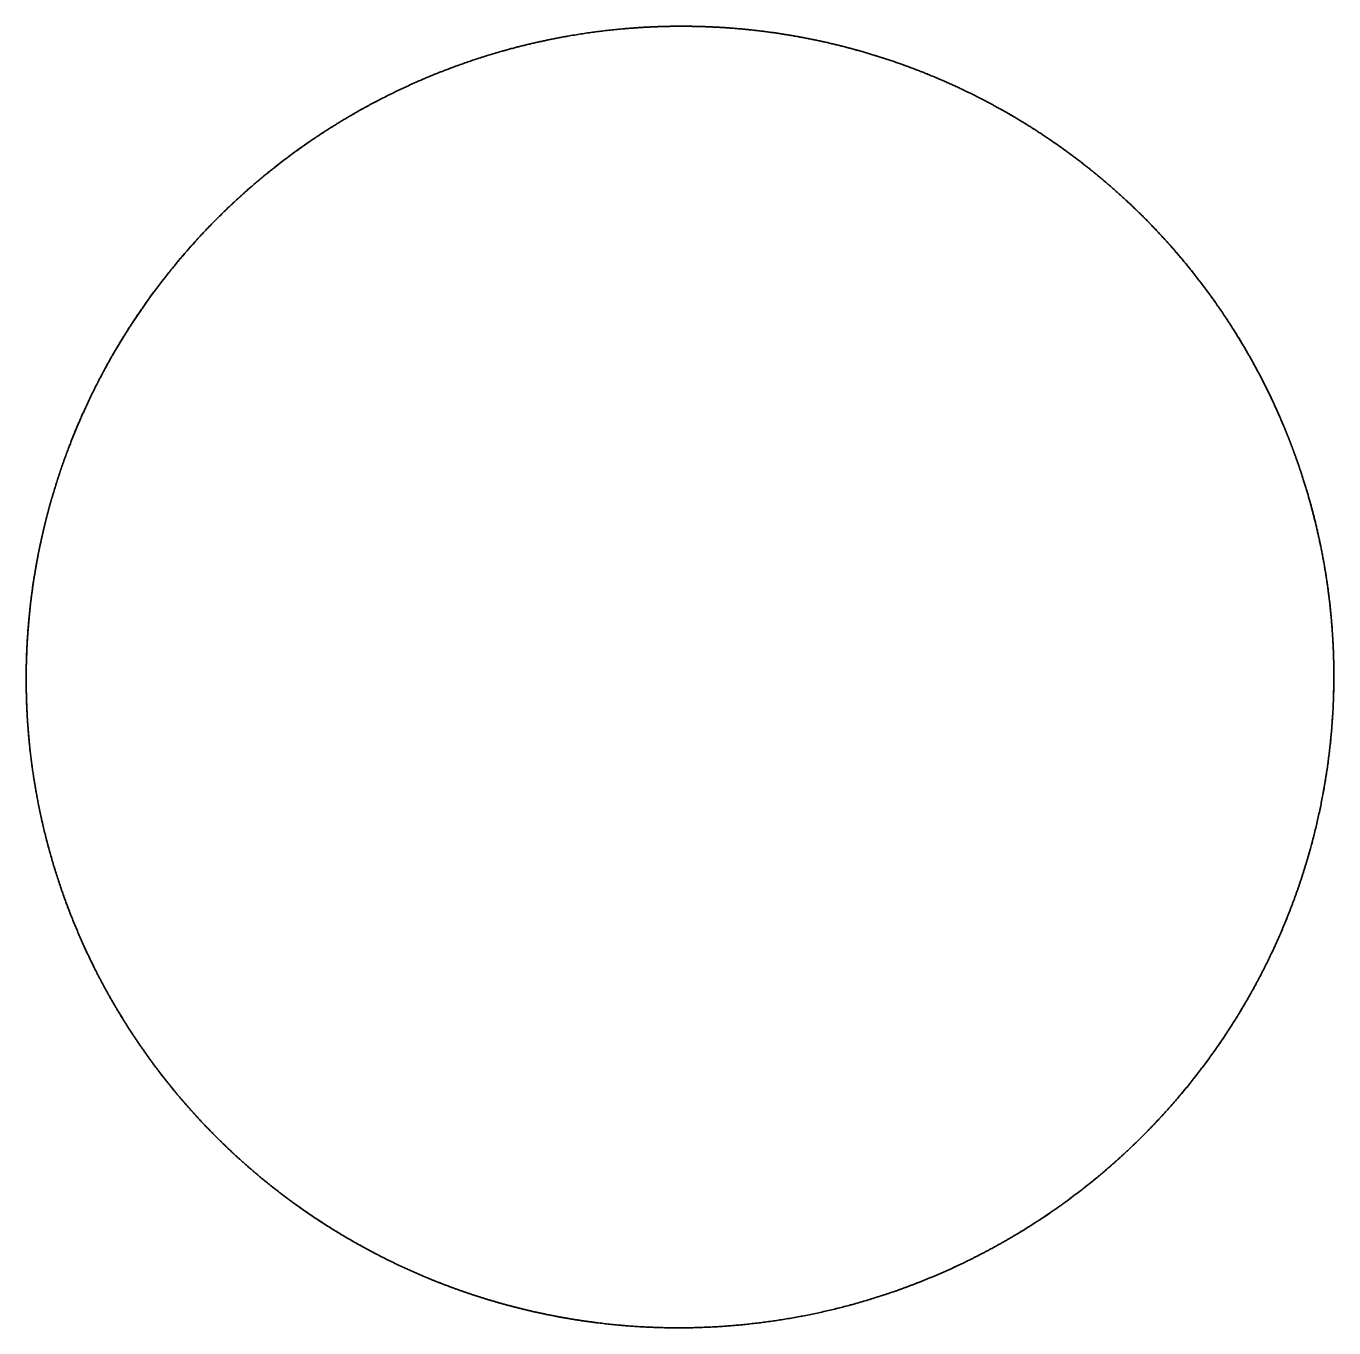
# Model space of a CAD drawing. Header units: millimetres. Extents: x 0 to 2650, y -1173 to 718.
# Drawn here: x 917.92 to 954.92, y -716.21 to -679.38 of the extents above; entities that cross this region are included whole.
import ezdxf

# ---------------------------------------------------------------- set-up
doc = ezdxf.new("R2010")
doc.units = ezdxf.units.MM
doc.layers.add('Blocks', color=7, linetype='Continuous')
doc.layers.add('Blocks$Inner', color=7, linetype='Continuous', lineweight=25, true_color=0x007f00)
doc.layers.add('Blocks$Outline', color=7, linetype='Continuous', lineweight=35, true_color=0xff3f3f)

# ---------------------------------------------------------------- blocks, each defined once
blk = doc.blocks.new('Balcony Lounge Bench Top')
at = {"layer": 'Blocks$Inner'}
blk.add_rational_spline([(393.718, 229.297), (393.134, 229.297), (392.548, 229.269), (391.962, 229.212), (391.66, 229.183), (391.357, 229.147), (391.057, 229.103), (390.757, 229.059), (390.459, 229.008), (390.164, 228.949), (389.572, 228.832), (388.989, 228.687), (388.415, 228.514), (387.841, 228.34), (387.275, 228.139), (386.717, 227.909), (386.439, 227.794), (386.162, 227.671), (385.888, 227.542), (385.613, 227.412), (385.341, 227.275), (385.074, 227.133), (384.005, 226.562), (383.006, 225.894), (382.077, 225.131), (381.612, 224.749), (381.164, 224.344), (380.734, 223.914), (380.52, 223.699), (380.31, 223.478), (380.106, 223.253), (379.903, 223.029), (379.706, 222.8), (379.515, 222.566), (378.751, 221.634), (378.083, 220.634), (377.513, 219.566), (377.228, 219.032), (376.966, 218.478), (376.735, 217.918), (376.503, 217.358), (376.301, 216.789), (376.126, 216.213), (375.777, 215.061), (375.54, 213.877), (375.42, 212.661)], [1.00000001272, 1.00000001272, 1.00000001272, 1.00000001272, 1.00000001272, 1.00000001272, 1.00000001272, 1.00000001272, 1.00000001272, 1.00000001273, 1.00000001273, 1.00000001273, 1.00000001273, 1.00000001274, 1.00000001274, 1.00000001274, 1.00000001275, 1.00000001275, 1.00000001275, 1.00000001275, 1.00000001276, 1.00000001276, 1.00000001277, 1.00000001278, 1.00000001279, 1.0000000128, 1.00000001281, 1.00000001281, 1.00000001282, 1.00000001282, 1.00000001283, 1.00000001283, 1.00000001283, 1.00000001284, 1.00000001285, 1.00000001287, 1.00000001289, 1.0000000129, 1.00000001291, 1.00000001291, 1.00000001292, 1.00000001293, 1.00000001294, 1.00000000863, 1.00000000431, 1], degree=3, knots=[344.430475, 344.430475, 344.430475, 344.430475, 347.005934, 347.005934, 347.005934, 348.34099, 348.34099, 348.34099, 349.66937, 349.66937, 349.66937, 352.311536, 352.311536, 352.311536, 354.954462, 354.954462, 354.954462, 356.283806, 356.283806, 356.283806, 357.618775, 357.618775, 357.618775, 362.914729, 362.914729, 362.914729, 365.569521, 365.569521, 365.569521, 366.904124, 366.904124, 366.904124, 368.230753, 368.230753, 368.230753, 373.523427, 373.523427, 373.523427, 376.189855, 376.189855, 376.189855, 378.837354, 378.837354, 378.837354, 384.142891, 384.142891, 384.142891, 384.142891], dxfattribs=at)
for points, knots in [([(412.069, 208.917), (412.13, 209.524), (412.16, 210.132), (412.161, 210.742), (412.161, 211.351), (412.132, 211.959), (412.072, 212.565), (411.954, 213.772), (411.721, 214.957), (411.371, 216.119), (411.196, 216.701), (410.99, 217.28), (410.758, 217.842), (410.528, 218.402), (410.27, 218.949), (409.986, 219.484), (409.703, 220.017), (409.394, 220.536), (409.06, 221.039), (408.724, 221.545), (408.363, 222.035), (407.98, 222.506), (407.213, 223.446), (406.363, 224.302), (405.429, 225.074), (404.964, 225.459), (404.481, 225.82), (403.98, 226.157), (403.728, 226.327), (403.471, 226.491), (403.212, 226.648), (402.952, 226.805), (402.689, 226.955), (402.423, 227.098), (401.361, 227.671), (400.254, 228.134), (399.103, 228.487), (398.814, 228.576), (398.524, 228.658), (398.232, 228.732), (397.939, 228.806), (397.642, 228.874), (397.345, 228.934), (396.755, 229.053), (396.16, 229.143), (395.56, 229.204), (394.948, 229.266), (394.334, 229.297), (393.718, 229.297)], [313.430773, 313.430773, 313.430773, 313.430773, 315.261039, 315.261039, 315.261039, 317.087604, 317.087604, 317.087604, 320.721589, 320.721589, 320.721589, 322.55219, 322.55219, 322.55219, 324.368855, 324.368855, 324.368855, 326.181528, 326.181528, 326.181528, 328.007613, 328.007613, 328.007613, 331.647301, 331.647301, 331.647301, 333.46478, 333.46478, 333.46478, 334.380503, 334.380503, 334.380503, 335.293469, 335.293469, 335.293469, 338.924036, 338.924036, 338.924036, 339.834599, 339.834599, 339.834599, 340.750322, 340.750322, 340.750322, 342.570135, 342.570135, 342.570135, 344.430475, 344.430475, 344.430475, 344.430475]), ([(375.331, 210.881), (375.328, 209.697), (375.437, 208.526), (375.768, 206.789), (375.906, 206.211), (376.235, 205.081), (376.425, 204.527), (377.071, 202.899), (377.602, 201.856), (378.555, 200.36), (378.895, 199.878), (379.614, 198.955), (379.995, 198.512), (380.796, 197.664), (381.216, 197.258), (382.098, 196.485), (382.563, 196.115), (383.994, 195.085), (385.001, 194.496), (386.589, 193.76), (387.131, 193.539), (388.242, 193.147), (388.807, 192.978), (390.509, 192.556), (391.659, 192.384), (393.155, 192.305), (393.485, 192.297), (393.816, 192.297)], [243.641946, 243.641946, 243.641946, 243.641946, 248.784415, 248.784415, 251.35565, 251.35565, 253.926884, 253.926884, 259.069353, 259.069353, 261.640588, 261.640588, 264.211822, 264.211822, 266.783057, 266.783057, 269.354291, 269.354291, 274.49676, 274.49676, 277.067995, 277.067995, 279.639229, 279.639229, 284.781698, 284.781698, 286.226174, 286.226174, 286.226174, 286.226174]), ([(402.118, 194.297), (402.222, 194.351), (402.314, 194.399), (402.406, 194.448), (403.47, 195.015), (404.468, 195.68), (405.402, 196.445), (405.869, 196.828), (406.318, 197.234), (406.746, 197.662), (407.171, 198.086), (407.574, 198.531), (407.956, 198.995), (408.338, 199.461), (408.697, 199.944), (409.033, 200.445), (409.369, 200.948), (409.684, 201.473), (409.97, 202.007), (410.54, 203.073), (411.002, 204.185), (411.355, 205.343), (411.532, 205.924), (411.68, 206.514), (411.8, 207.11), (411.919, 207.708), (412.009, 208.31), (412.069, 208.917)], [294.908334, 294.908334, 294.908334, 294.908334, 295.221914, 295.221914, 295.221914, 298.859419, 298.859419, 298.859419, 300.684459, 300.684459, 300.684459, 302.496117, 302.496117, 302.496117, 304.311824, 304.311824, 304.311824, 306.141583, 306.141583, 306.141583, 309.774366, 309.774366, 309.774366, 311.600615, 311.600615, 311.600615, 313.430773, 313.430773, 313.430773, 313.430773]), ([(393.816, 192.297), (394.093, 192.297), (394.372, 192.304), (394.648, 192.316), (394.949, 192.33), (395.249, 192.352), (395.549, 192.38), (396.745, 192.495), (397.918, 192.726), (399.069, 193.072), (399.358, 193.159), (399.645, 193.253), (399.929, 193.354), (400.214, 193.455), (400.497, 193.564), (400.777, 193.68), (401.228, 193.866), (401.671, 194.069), (402.118, 194.297)], [286.226174, 286.226174, 286.226174, 286.226174, 287.065378, 287.065378, 287.065378, 287.975792, 287.975792, 287.975792, 291.605131, 291.605131, 291.605131, 292.51766, 292.51766, 292.51766, 293.432966, 293.432966, 293.432966, 294.908334, 294.908334, 294.908334, 294.908334])]:
    blk.add_open_spline(points, degree=3, knots=knots, dxfattribs=at)
blk.add_open_spline([(375.42, 212.661), (375.362, 212.066), (375.332, 211.472), (375.331, 210.881)], degree=3, dxfattribs=at)
at = {"layer": 'Blocks$Outline'}
blk.add_rational_spline([(375.42, 212.661), (375.54, 213.877), (375.777, 215.061), (376.126, 216.213), (376.301, 216.789), (376.503, 217.358), (376.735, 217.918), (376.966, 218.478), (377.228, 219.032), (377.513, 219.566), (378.083, 220.634), (378.751, 221.634), (379.515, 222.566), (379.706, 222.8), (379.903, 223.029), (380.106, 223.253), (380.31, 223.478), (380.52, 223.699), (380.734, 223.914), (381.164, 224.344), (381.612, 224.749), (382.077, 225.131), (383.006, 225.894), (384.005, 226.562), (385.074, 227.133), (385.341, 227.275), (385.613, 227.412), (385.888, 227.542), (386.162, 227.671), (386.439, 227.794), (386.717, 227.909), (387.275, 228.139), (387.841, 228.34), (388.415, 228.514), (388.989, 228.687), (389.572, 228.832), (390.164, 228.949), (390.459, 229.008), (390.757, 229.059), (391.057, 229.103), (391.357, 229.147), (391.66, 229.183), (391.962, 229.212), (392.548, 229.269), (393.134, 229.297), (393.718, 229.297), (394.334, 229.297), (394.948, 229.266), (395.56, 229.204), (396.16, 229.143), (396.755, 229.053), (397.345, 228.934), (397.642, 228.874), (397.939, 228.806), (398.232, 228.732), (398.524, 228.658), (398.814, 228.576), (399.103, 228.487), (400.254, 228.134), (401.361, 227.671), (402.423, 227.098), (402.689, 226.955), (402.952, 226.805), (403.212, 226.648), (403.471, 226.491), (403.728, 226.327), (403.98, 226.157), (404.481, 225.82), (404.964, 225.459), (405.429, 225.074), (406.363, 224.302), (407.213, 223.446), (407.98, 222.506), (408.363, 222.035), (408.724, 221.545), (409.06, 221.039), (409.394, 220.536), (409.703, 220.017), (409.986, 219.484), (410.27, 218.949), (410.528, 218.402), (410.758, 217.842), (410.99, 217.28), (411.196, 216.701), (411.371, 216.119), (411.721, 214.957), (411.954, 213.772), (412.072, 212.565), (412.132, 211.959), (412.161, 211.351), (412.161, 210.742), (412.16, 210.132), (412.13, 209.524), (412.069, 208.917), (412.009, 208.31), (411.919, 207.708), (411.8, 207.11), (411.68, 206.514), (411.532, 205.924), (411.355, 205.343), (411.002, 204.185), (410.54, 203.073), (409.97, 202.007), (409.684, 201.473), (409.369, 200.948), (409.033, 200.445), (408.697, 199.944), (408.338, 199.461), (407.956, 198.995), (407.574, 198.531), (407.171, 198.086), (406.746, 197.662), (406.318, 197.234), (405.869, 196.828), (405.402, 196.445), (404.468, 195.68), (403.47, 195.015), (402.406, 194.448), (402.314, 194.399), (402.222, 194.351), (402.118, 194.297), (401.671, 194.069), (401.228, 193.866), (400.777, 193.68), (400.497, 193.564), (400.214, 193.455), (399.929, 193.354), (399.645, 193.253), (399.358, 193.159), (399.069, 193.072), (397.918, 192.726), (396.745, 192.495), (395.549, 192.38), (395.249, 192.352), (394.949, 192.33), (394.648, 192.316), (394.372, 192.304), (394.093, 192.297), (393.816, 192.297), (393.485, 192.297), (393.155, 192.305), (391.659, 192.384), (390.509, 192.556), (388.807, 192.978), (388.242, 193.147), (387.131, 193.539), (386.589, 193.76), (385.001, 194.496), (383.994, 195.085), (382.563, 196.115), (382.098, 196.485), (381.216, 197.258), (380.796, 197.664), (379.995, 198.512), (379.614, 198.955), (378.895, 199.878), (378.555, 200.36), (377.602, 201.856), (377.071, 202.899), (376.425, 204.527), (376.235, 205.081), (375.906, 206.211), (375.768, 206.789), (375.437, 208.526), (375.328, 209.697), (375.331, 210.881), (375.332, 211.472), (375.362, 212.066), (375.42, 212.661)], [0.999999987281, 0.999999991595, 0.999999995909, 1.00000000022, 1.00000000021, 1.0000000002, 1.0000000002, 1.00000000019, 1.00000000018, 1.00000000017, 1.00000000015, 1.00000000013, 1.00000000012, 1.00000000012, 1.00000000011, 1.00000000011, 1.0000000001, 1.0000000001, 1.0000000001, 1.00000000009, 1.00000000008, 1.00000000007, 1.00000000006, 1.00000000005, 1.00000000004, 1.00000000004, 1.00000000003, 1.00000000003, 1.00000000003, 1.00000000003, 1.00000000003, 1.00000000002, 1.00000000002, 1.00000000001, 1.00000000001, 1.00000000001, 1.00000000001, 1.00000000001, 1, 1, 1, 1, 1, 1, 1, 1, 1, 1, 1, 1, 1, 1, 1, 1, 1, 1, 1, 1, 1, 1, 1, 1, 1, 1, 1, 1, 1, 1, 1, 1, 1, 1, 1, 1, 1, 1, 1, 1, 1, 1, 1, 1, 1, 1, 1, 1, 1, 1, 1, 1, 1, 1, 1, 1, 1, 1, 1, 1, 1, 1, 1, 1, 1, 1, 1, 1, 1, 1, 1, 1, 1, 1, 1, 1, 1, 1, 1, 1, 1, 1, 1, 1, 1, 1, 1, 1, 1, 1, 1, 1, 1, 1, 1, 1, 1, 1, 1, 1, 1, 1, 1, 1, 1, 1, 1, 1, 1, 1, 1, 1, 1, 1, 1, 1, 1, 1, 1, 1, 1, 1, 1, 1, 1, 1, 1, 1, 1, 1, 1], degree=3, knots=[-384.142891, -384.142891, -384.142891, -384.142891, -378.837354, -378.837354, -378.837354, -376.189855, -376.189855, -376.189855, -373.523427, -373.523427, -373.523427, -368.230753, -368.230753, -368.230753, -366.904124, -366.904124, -366.904124, -365.569521, -365.569521, -365.569521, -362.914729, -362.914729, -362.914729, -357.618775, -357.618775, -357.618775, -356.283806, -356.283806, -356.283806, -354.954462, -354.954462, -354.954462, -352.311536, -352.311536, -352.311536, -349.66937, -349.66937, -349.66937, -348.34099, -348.34099, -348.34099, -347.005934, -347.005934, -347.005934, -344.430475, -344.430475, -344.430475, -342.570135, -342.570135, -342.570135, -340.750322, -340.750322, -340.750322, -339.834599, -339.834599, -339.834599, -338.924036, -338.924036, -338.924036, -335.293469, -335.293469, -335.293469, -334.380503, -334.380503, -334.380503, -333.46478, -333.46478, -333.46478, -331.647301, -331.647301, -331.647301, -328.007613, -328.007613, -328.007613, -326.181528, -326.181528, -326.181528, -324.368855, -324.368855, -324.368855, -322.55219, -322.55219, -322.55219, -320.721589, -320.721589, -320.721589, -317.087604, -317.087604, -317.087604, -315.261039, -315.261039, -315.261039, -313.430773, -313.430773, -313.430773, -311.600615, -311.600615, -311.600615, -309.774366, -309.774366, -309.774366, -306.141583, -306.141583, -306.141583, -304.311824, -304.311824, -304.311824, -302.496117, -302.496117, -302.496117, -300.684459, -300.684459, -300.684459, -298.859419, -298.859419, -298.859419, -295.221914, -295.221914, -295.221914, -294.908334, -294.908334, -294.908334, -293.432966, -293.432966, -293.432966, -292.51766, -292.51766, -292.51766, -291.605131, -291.605131, -291.605131, -287.975792, -287.975792, -287.975792, -287.065378, -287.065378, -287.065378, -286.226174, -286.226174, -286.226174, -284.781698, -284.781698, -279.639229, -279.639229, -277.067995, -277.067995, -274.49676, -274.49676, -269.354291, -269.354291, -266.783057, -266.783057, -264.211822, -264.211822, -261.640588, -261.640588, -259.069353, -259.069353, -253.926884, -253.926884, -251.35565, -251.35565, -248.784415, -248.784415, -243.641946, -243.641946, -243.641946, -241.043688, -241.043688, -241.043688, -241.043688], dxfattribs=at)

msp = doc.modelspace()

# ---------------------------------------------------------------- block references
at = {"layer": 'Blocks', "rotation": 270.0000000000026}
msp.add_blockref('Balcony Lounge Bench Top', (725.626, -304.048), dxfattribs=at)

doc.saveas('drawing.dxf')
